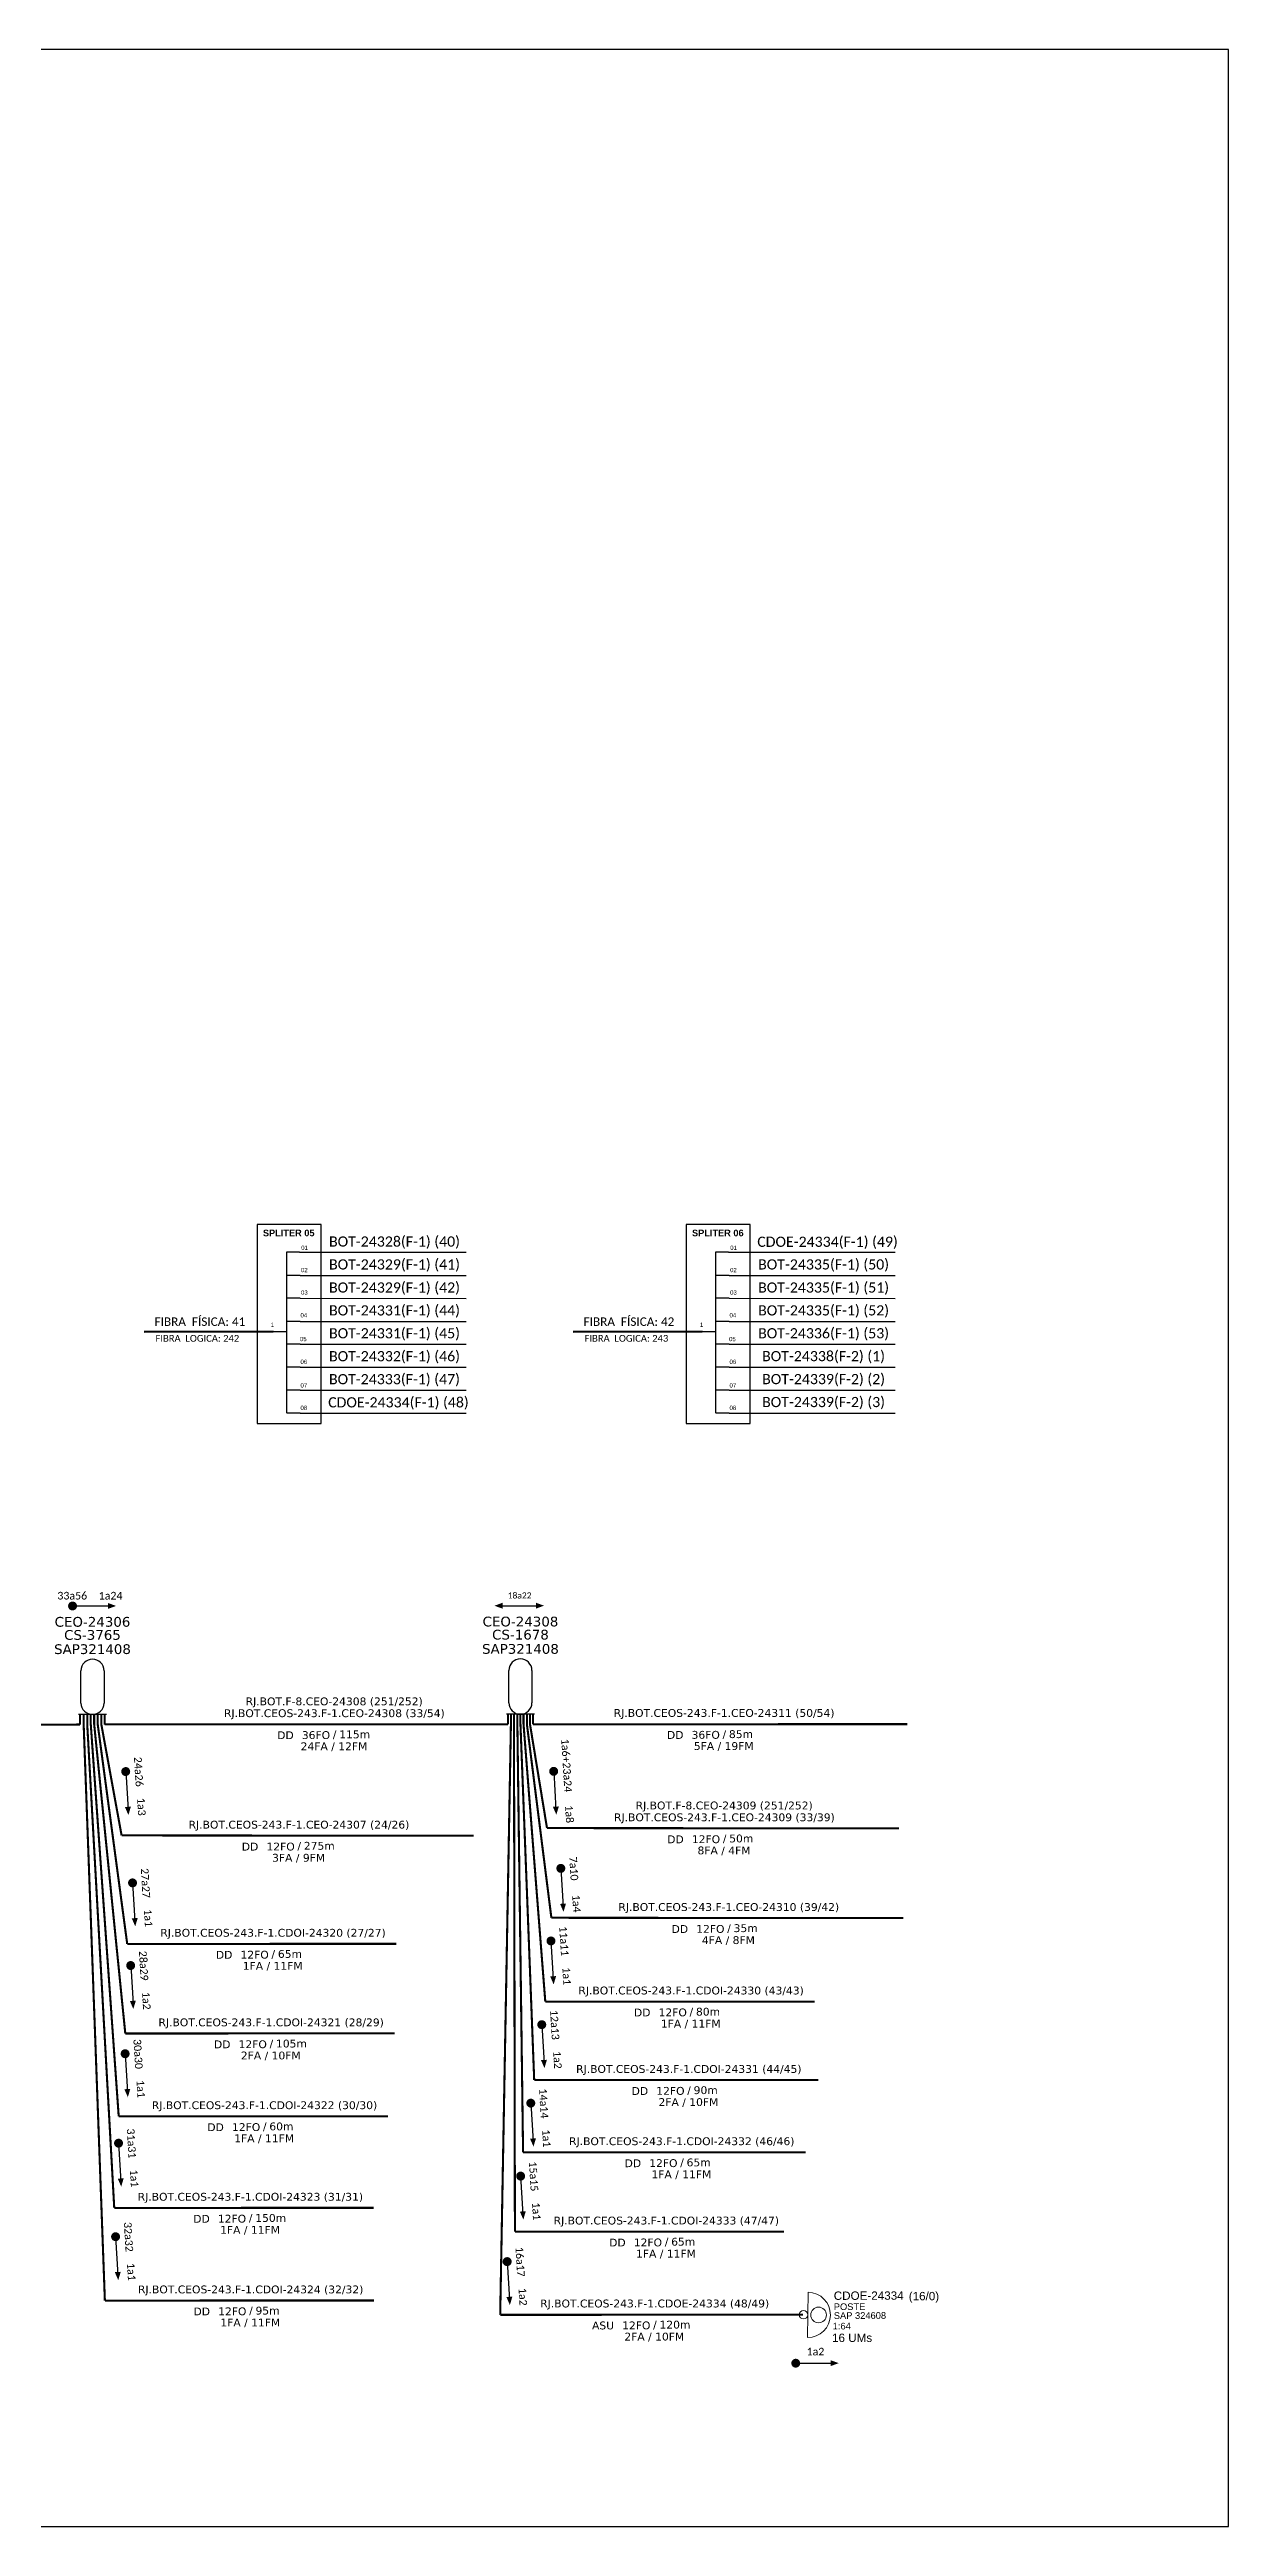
# Model space of a CAD drawing. Extents: x -4 to 837, y 1 to 595.
# Drawn here: x 554 to 837, y 1 to 595 of the extents above; entities that cross this region are included whole.
import ezdxf
from ezdxf.enums import TextEntityAlignment as Align

# ---------------------------------------------------------------- set-up
doc = ezdxf.new("R2010")
doc.units = 0
for name, color, linetype, lineweight in [("20.0-LEGENDA DOS CDO'S", 1, 'Continuous', 0), ('20.2-CDO_POSTE', 1, 'Continuous', 5), ('40.1-ETIQUETAS', 1, 'Continuous', 20)]:
    doc.layers.add(name, color=color, linetype=linetype, lineweight=lineweight)
for name, color, linetype in [('20.4-CEOS', 1, 'Continuous'), ('CAP a instalar', 1, 'Continuous'), ('SETA', 7, 'Continuous'), ('UNIFILAR', 7, 'Continuous')]:
    doc.layers.add(name, color=color, linetype=linetype)
doc.styles.add('ARIAL', font='arial.ttf')
doc.styles.add('MtXpl_Calibri', font='calibri.ttf')
doc.styles.add('siredit', font='verdana.ttf')
doc.linetypes.add('FENCELINE1', pattern='A,0.25,-0.1,[133,ltypeshp.shx,S=0.1,R=0,X=-0.1,Y=0],-0.1,1', length=1.45)

# ---------------------------------------------------------------- blocks, each defined once
blk = doc.blocks.new('ETIQUETA_RS5F')
at = {"layer": '40.1-ETIQUETAS', "color": 0, "style": 'siredit'}
blk.add_text('/', height=1.5, dxfattribs=at).set_placement((1.58, -1.95), align=Align.MIDDLE_RIGHT)
for tag, p in [('ETIQUETA_R_PRIMARIA', (1.21, 4.1)), ('ETIQUETA_R_SECUNDARIA', (1.21, 2.1)), ('F_ATIVAS/F_MORTAS', (1.14, -4.24))]:
    blk.add_attdef(tag, text='', height=1.5, dxfattribs=at).set_placement(p, align=Align.MIDDLE_CENTER)
for tag, p in [('TIPO_CABO', (-6.58, -2.12)), ('CAP_CABO', (0.4, -2.09))]:
    blk.add_attdef(tag, text='', height=1.5, dxfattribs=at).set_placement(p, align=Align.MIDDLE_RIGHT)
blk.add_attdef('METROS', text='', height=1.5, dxfattribs=at).set_placement((2.14, -1.95), align=Align.MIDDLE_LEFT)
for tag, p in [('FUSÃO_1', (0.85, -8.39)), ('FUSÃO_2', (0.85, -10.6)), ('FUSÃO_3', (0.85, -12.93)), ('FUSÃO_4', (0.85, -15.14)), ('FUSÃO_5', (0.85, -17.16))]:
    blk.add_attdef(tag, text='', height=1.5, dxfattribs=at).set_placement(p, align=Align.CENTER)
blk = doc.blocks.new('SAN')
at = {"layer": 'SETA'}
blk.add_lwpolyline([(-2.58, 0), (6.02, 0)], dxfattribs=at)
for points in [[(-2.1, -0.66), (-3.93, 0), (-2.1, 0.67)], [(5.33, 0.68), (7.16, 0.01), (5.33, -0.65)]]:
    blk.add_solid(points, dxfattribs=at)
blk = doc.blocks.new('*U48')
at = {"color": 0}
blk.add_line((2.14, -0.58), (-2.1, -0.68), dxfattribs=at)
for centre, radius in [((0, 0.38), 0.733), ((0.03, -1.03), 0.393)]:
    blk.add_circle(centre, radius, dxfattribs=at)
blk.add_arc((0.02, -0.63), 2.12, 1.3782, 181.3782, dxfattribs=at)

msp = doc.modelspace()

# ---------------------------------------------------------------- linework, layer by layer
for p, q in [((837.17, 595.26), (-3.83, 595.26)), ((837.17, 1.26), (837.17, 595.26)), ((-3.83, 1.26), (837.17, 1.26))]:
    msp.add_line(p, q)
at = {"color": 7, "linetype": 'Continuous'}
for p, q in [((611.17, 306.88), (611.17, 268.25)), ((614.29, 306.88), (611.17, 306.88)), ((714.11, 306.88), (714.11, 268.25)), ((717.24, 306.88), (714.11, 306.88)), ((614.45, 301.29), (611.32, 301.29)), ((717.4, 301.29), (714.27, 301.29)), ((614.45, 295.79), (611.32, 295.79)), ((717.4, 295.79), (714.27, 295.79)), ((607.92, 287.82), (611.15, 287.82)), ((614.45, 290.25), (611.32, 290.25)), ((710.86, 287.82), (714.1, 287.82)), ((717.4, 290.25), (714.27, 290.25)), ((614.45, 284.77), (611.32, 284.77)), ((614.45, 279.28), (611.32, 279.28)), ((717.4, 284.77), (714.27, 284.77)), ((717.4, 279.28), (714.27, 279.28)), ((614.45, 273.78), (611.32, 273.78)), ((717.4, 273.78), (714.27, 273.78)), ((614.45, 268.28), (611.32, 268.28)), ((717.4, 268.28), (714.27, 268.28))]:
    msp.add_line(p, q, dxfattribs=at)
at = {"color": 10, "linetype": 'Continuous'}
for p, q in [((614.29, 306.88), (654.28, 306.87)), ((717.24, 306.88), (757.22, 306.87)), ((614.45, 301.29), (654.28, 301.28)), ((717.4, 301.29), (757.22, 301.28)), ((614.45, 295.8), (654.28, 295.78)), ((717.4, 295.8), (757.22, 295.78)), ((614.45, 290.26), (654.28, 290.25)), ((717.4, 290.26), (757.22, 290.25)), ((614.45, 284.78), (654.28, 284.77)), ((614.45, 279.29), (654.28, 279.28)), ((717.4, 284.78), (757.22, 284.77)), ((717.4, 279.29), (757.22, 279.28)), ((614.45, 273.79), (654.28, 273.78)), ((717.4, 273.79), (757.22, 273.78)), ((614.45, 268.28), (654.28, 268.27)), ((717.4, 268.28), (757.22, 268.27))]:
    msp.add_line(p, q, dxfattribs=at)
at = {"color": 1, "linetype": 'Continuous', "lineweight": 60}
for p, q in [((607.92, 287.82), (576.97, 287.72)), ((710.86, 287.82), (679.92, 287.72))]:
    msp.add_line(p, q, dxfattribs=at)
at = {"color": 7}
for points in [[(604.08, 265.77), (619.45, 265.77), (619.45, 313.51), (604.08, 313.51)], [(707.02, 265.77), (722.39, 265.77), (722.39, 313.51), (707.02, 313.51)]]:
    msp.add_lwpolyline(points, close=True, dxfattribs=at)
at = {"color": 7, "const_width": 1.07, "elevation": 1.07}
for points in [[(559.29, 222, 1), (560.36, 222, 1)], [(572.55, 182.83, 1), (572.61, 181.76, 1)]]:
    msp.add_lwpolyline(points, format="xyb", close=True, dxfattribs=at)
for points, const_width, elevation in [([(675.23, 182.89, 1), (675.29, 181.82, 1)], 1.07, 1.07), ([(574.19, 156.13, 1), (574.25, 155.06, 1)], 1.07, 1.07), ([(676.94, 159.61, 1), (677.01, 158.54, 1)], 1.07, 1.07), ([(674.58, 142.21, 1), (674.65, 141.14, 1)], 1.07, 1.07), ([(573.74, 136.31, 1), (573.8, 135.24, 1)], 1.07, 1.07), ([(672.37, 122.13, 1), (672.44, 121.06, 1)], 1.07, 1.07), ([(572.41, 115.16, 1), (572.47, 114.09, 1)], 1.07, 1.07), ([(669.74, 103.31, 1), (669.8, 102.24, 1)], 1.07, 1.07), ([(570.83, 93.71, 1), (570.89, 92.64, 1)], 1.07, 1.07), ([(667.3, 85.81, 1), (667.37, 84.74, 1)], 1.07, 1.07), ([(570.12, 71.28, 1), (570.18, 70.21, 1)], 1.07, 1.07), ([(664.07, 65.31, 1), (664.14, 64.24, 1)], 1.07, 1.07), ([(732.81, 40.41, 1), (733.87, 40.41, 1)], 1.06, 1.06)]:
    msp.add_lwpolyline(points, format="xyb", close=True, dxfattribs=dict(const_width=const_width, elevation=elevation))
at = {"layer": '20.4-CEOS', "color": 7}
for p, q in [((561.85, 198.73, 1.07), (561.85, 206.48, 1.07)), ((567.37, 206.48, 1.07), (567.37, 198.73, 1.07)), ((567.94, 195.96, 1.07), (561.28, 195.96, 1.07))]:
    msp.add_line(p, q, dxfattribs=at)
at = {"layer": '20.4-CEOS', "color": 5}
for p, q in [((664.53, 198.79, 1.07), (664.53, 206.54, 1.07)), ((670.05, 206.54, 1.07), (670.05, 198.79, 1.07)), ((670.62, 196.03, 1.07), (663.96, 196.03, 1.07))]:
    msp.add_line(p, q, dxfattribs=at)
at = {"layer": '20.4-CEOS', "color": 7}
for centre, start, end in [((564.61, 206.48, 1.07), 0, 180), ((564.61, 198.73, 1.07), 180, 0)]:
    msp.add_arc(centre, 2.76, start, end, dxfattribs=at)
at = {"layer": '20.4-CEOS', "color": 5}
for centre, start, end in [((667.29, 206.54, 1.07), 0, 180), ((667.29, 198.79, 1.07), 180, 0)]:
    msp.add_arc(centre, 2.76, start, end, dxfattribs=at)
at = {"layer": 'CAP a instalar', "color": 7, "ltscale": 7, "const_width": 0.5, "elevation": 1.07}
for points in [[(561.61, 193.57), (561.61, 195.96)], [(562.49, 193.57), (562.49, 195.96)], [(563.35, 193.57), (563.35, 195.96)], [(564.2, 193.57), (564.2, 195.96)], [(565.02, 193.57), (565.02, 195.96)], [(565.87, 193.57), (565.87, 195.96)], [(566.74, 193.57), (566.74, 195.96)], [(567.54, 193.57), (567.54, 195.96)], [(664.29, 193.63), (664.29, 196.03)], [(665, 193.63), (665, 196.03)], [(670.29, 193.63), (670.29, 196.03)], [(474.72, 193.54), (561.61, 193.57)], [(571.59, 166.98), (566.74, 193.57)], [(567.54, 193.63), (664.29, 193.63)], [(673.66, 168.74), (669.58, 193.63)], [(670.29, 193.63), (760.1, 193.66)], [(571.59, 166.98), (656.06, 166.9)], [(673.66, 168.74), (758.13, 168.66)]]:
    msp.add_lwpolyline(points, dxfattribs=at)
at = {"layer": 'CAP a instalar', "color": 8, "ltscale": 7, "const_width": 0.5, "elevation": 1.07}
for points in [[(665.74, 193.63), (665.74, 196.03)], [(666.55, 193.63), (666.55, 196.03)], [(667.29, 193.63), (667.29, 196.03)], [(668.03, 193.63), (668.03, 196.03)], [(668.84, 193.63), (668.84, 196.03)], [(567.58, 55.43), (562.49, 193.57)], [(569.83, 77.65), (563.35, 193.57)], [(570.9, 99.61), (564.2, 193.57)], [(572.48, 119.48), (565.02, 193.57)], [(572.94, 140.96), (565.87, 193.57)], [(665.96, 71.95), (665.74, 193.63)], [(667.92, 90.97), (666.55, 193.63)], [(670.59, 108.3), (667.29, 193.63)], [(673.25, 127.12), (668.03, 193.63)], [(674.71, 147.23), (668.84, 193.63)], [(674.71, 147.23), (759.18, 147.15)], [(572.94, 140.96), (637.54, 140.98)], [(673.25, 127.12), (737.85, 127.14)], [(572.48, 119.48), (637.08, 119.5)], [(670.59, 108.3), (738.74, 108.32)], [(570.9, 99.61), (635.49, 99.63)], [(667.92, 90.97), (735.7, 90.99)], [(569.83, 77.65), (632.11, 77.67)], [(665.96, 71.95), (730.55, 71.97)], [(567.58, 55.43), (632.17, 55.45)]]:
    msp.add_lwpolyline(points, dxfattribs=at)
at = {"layer": 'CAP a instalar', "color": 1, "ltscale": 7, "const_width": 0.5, "elevation": 1.07}
msp.add_lwpolyline([(669.58, 193.63), (669.58, 196.03)], dxfattribs=at)
at = {"layer": 'CAP a instalar', "linetype": 'FENCELINE1', "ltscale": 8, "const_width": 0.5, "elevation": 1.07}
for points in [[(662.43, 52.06), (665, 193.63)], [(662.43, 52), (735.09, 52.06)]]:
    msp.add_lwpolyline(points, dxfattribs=at)
at = {"layer": 'SETA', "color": 7, "elevation": 1.07}
for points in [[(559.82, 222), (569.04, 222)], [(559.82, 222), (569.04, 222)], [(664.11, 64.78), (664.66, 55.58)]]:
    msp.add_lwpolyline(points, dxfattribs=at)
at = {"layer": 'SETA'}
for points, elevation in [([(572.58, 182.29), (573.14, 173.09)], 1.07), ([(675.26, 182.36), (675.81, 173.15)], 1.07), ([(574.22, 155.6), (574.78, 146.39)], 1.07), ([(676.98, 159.07), (677.53, 149.87)], 1.07), ([(674.61, 141.67), (675.17, 132.47)], 1.07), ([(573.77, 135.78), (574.33, 126.57)], 1.07), ([(672.4, 121.59), (672.96, 112.39)], 1.07), ([(572.44, 114.62), (573, 105.42)], 1.07), ([(669.77, 102.77), (670.33, 93.57)], 1.07), ([(570.86, 93.18), (571.42, 83.97)], 1.07), ([(667.33, 85.27), (667.89, 76.07)], 1.07), ([(570.15, 70.75), (570.71, 61.55)], 1.07), ([(733.34, 40.41), (742.45, 40.41)], 1.06)]:
    msp.add_lwpolyline(points, dxfattribs=dict(at, elevation=elevation))
at = {"layer": 'SETA', "color": 7}
for points in [[(568.3, 222.73, 1.07), (570.27, 222.01, 1.07), (568.3, 221.3, 1.07)], [(568.3, 222.73, 1.07), (570.27, 222.01, 1.07), (568.3, 221.3, 1.07)], [(665.35, 56.36, 1.07), (664.75, 54.35, 1.07), (663.92, 56.27, 1.07)]]:
    msp.add_solid(points, dxfattribs=at)
at = {"layer": 'SETA'}
for points in [[(573.82, 173.87, 1.07), (573.23, 171.87, 1.07), (572.39, 173.78, 1.07)], [(676.5, 173.93, 1.07), (675.9, 171.93, 1.07), (675.07, 173.85, 1.07)], [(678.22, 150.65, 1.07), (677.62, 148.65, 1.07), (676.79, 150.56, 1.07)], [(575.46, 147.18, 1.07), (574.87, 145.17, 1.07), (574.03, 147.09, 1.07)], [(675.85, 133.25, 1.07), (675.26, 131.24, 1.07), (674.43, 133.16, 1.07)], [(575.01, 127.36, 1.07), (574.41, 125.35, 1.07), (573.58, 127.27, 1.07)], [(673.64, 113.17, 1.07), (673.05, 111.17, 1.07), (672.22, 113.09, 1.07)], [(573.68, 106.2, 1.07), (573.09, 104.2, 1.07), (572.25, 106.11, 1.07)], [(671.01, 94.35, 1.07), (670.42, 92.35, 1.07), (669.58, 94.26, 1.07)], [(572.1, 84.76, 1.07), (571.5, 82.75, 1.07), (570.67, 84.67, 1.07)], [(668.57, 76.85, 1.07), (667.98, 74.85, 1.07), (667.15, 76.77, 1.07)], [(571.39, 62.33, 1.07), (570.79, 60.32, 1.07), (569.96, 62.24, 1.07)], [(741.72, 41.13, 1.06), (743.66, 40.42, 1.06), (741.72, 39.72, 1.06)]]:
    msp.add_solid(points, dxfattribs=at)

# ---------------------------------------------------------------- block references
at = {"layer": '20.2-CDO_POSTE', "xscale": 2.558893224040838, "yscale": 2.558893224040838, "zscale": 2.558893224040838, "rotation": 267.8017704168461}
msp.add_blockref('*U48', (737.84, 52.01), dxfattribs=at)
at = {"layer": '40.1-ETIQUETAS', "color": 7}
ref = msp.add_blockref('ETIQUETA_RS5F', (621.16, 193.66, 1.07), dxfattribs=dict(at, xscale=1.250991241187067, yscale=1.250991241187067, zscale=1.250991241187067))
ref.add_attrib('ETIQUETA_R_PRIMARIA', 'RJ.BOT.F-8.CEO-24308 (251/252)', dxfattribs={"color": 0, "height": 1.8765, "style": 'siredit'}).set_placement((622.6, 199.13, 1.07), align=Align.MIDDLE_CENTER)
ref.add_attrib('ETIQUETA_R_SECUNDARIA', 'RJ.BOT.CEOS-243.F-1.CEO-24308 (33/54)', dxfattribs={"color": 0, "height": 1.8765, "style": 'siredit'}).set_placement((622.64, 196.29, 1.07), align=Align.MIDDLE_CENTER)
ref.add_attrib('TIPO_CABO', 'DD', dxfattribs={"color": 0, "height": 1.876, "style": 'siredit'}).set_placement((612.88, 191.01, 1.07), align=Align.MIDDLE_RIGHT)
ref.add_attrib('CAP_CABO', '36FO', dxfattribs={"color": 0, "height": 1.876, "style": 'siredit'}).set_placement((621.62, 191.04, 1.07), align=Align.MIDDLE_RIGHT)
ref.add_attrib('METROS', '115m', dxfattribs={"color": 0, "height": 1.876, "style": 'siredit'}).set_placement((623.8, 191.21, 1.07), align=Align.MIDDLE_LEFT)
ref.add_attrib('F_ATIVAS/F_MORTAS', '24FA / 12FM', dxfattribs={"color": 0, "height": 1.8765, "style": 'siredit'}).set_placement((622.55, 188.35, 1.07), align=Align.MIDDLE_CENTER)
ref = msp.add_blockref('ETIQUETA_RS5F', (714.67, 193.72, 1.07), dxfattribs=dict(at, xscale=1.250991241187067, yscale=1.250991241187067, zscale=1.250991241187067))
ref.add_attrib('ETIQUETA_R_SECUNDARIA', 'RJ.BOT.CEOS-243.F-1.CEO-24311 (50/54)', dxfattribs={"color": 0, "height": 1.8765, "style": 'siredit'}).set_placement((716.15, 196.35, 1.07), align=Align.MIDDLE_CENTER)
ref.add_attrib('TIPO_CABO', 'DD', dxfattribs={"color": 0, "height": 1.876, "style": 'siredit'}).set_placement((706.4, 191.07, 1.07), align=Align.MIDDLE_RIGHT)
ref.add_attrib('CAP_CABO', '36FO', dxfattribs={"color": 0, "height": 1.876, "style": 'siredit'}).set_placement((715.13, 191.1, 1.07), align=Align.MIDDLE_RIGHT)
ref.add_attrib('METROS', '85m', dxfattribs={"color": 0, "height": 1.876, "style": 'siredit'}).set_placement((717.31, 191.27, 1.07), align=Align.MIDDLE_LEFT)
ref.add_attrib('F_ATIVAS/F_MORTAS', '5FA / 19FM', dxfattribs={"color": 0, "height": 1.876, "style": 'siredit'}).set_placement((716.06, 188.41, 1.07), align=Align.MIDDLE_CENTER)
ref = msp.add_blockref('ETIQUETA_RS5F', (714.74, 168.69, 1.07), dxfattribs=dict(at, xscale=1.250991241187067, yscale=1.250991241187067, zscale=1.250991241187067))
ref.add_attrib('ETIQUETA_R_PRIMARIA', 'RJ.BOT.F-8.CEO-24309 (251/252)', dxfattribs={"color": 0, "height": 1.8765, "style": 'siredit'}).set_placement((716.17, 174.16, 1.07), align=Align.MIDDLE_CENTER)
ref.add_attrib('ETIQUETA_R_SECUNDARIA', 'RJ.BOT.CEOS-243.F-1.CEO-24309 (33/39)', dxfattribs={"color": 0, "height": 1.8765, "style": 'siredit'}).set_placement((716.22, 171.32, 1.07), align=Align.MIDDLE_CENTER)
ref.add_attrib('TIPO_CABO', 'DD', dxfattribs={"color": 0, "height": 1.876, "style": 'siredit'}).set_placement((706.46, 166.04, 1.07), align=Align.MIDDLE_RIGHT)
ref.add_attrib('CAP_CABO', '12FO', dxfattribs={"color": 0, "height": 1.876, "style": 'siredit'}).set_placement((715.2, 166.07, 1.07), align=Align.MIDDLE_RIGHT)
ref.add_attrib('METROS', '50m', dxfattribs={"color": 0, "height": 1.876, "style": 'siredit'}).set_placement((717.38, 166.25, 1.07), align=Align.MIDDLE_LEFT)
ref.add_attrib('F_ATIVAS/F_MORTAS', '8FA / 4FM', dxfattribs={"color": 0, "height": 1.876, "style": 'siredit'}).set_placement((716.13, 163.38, 1.07), align=Align.MIDDLE_CENTER)
ref = msp.add_blockref('ETIQUETA_RS5F', (612.67, 166.93, 1.07), dxfattribs=dict(at, xscale=1.250991241187067, yscale=1.250991241187067, zscale=1.250991241187067))
ref.add_attrib('ETIQUETA_R_SECUNDARIA', 'RJ.BOT.CEOS-243.F-1.CEO-24307 (24/26)', dxfattribs={"color": 0, "height": 1.8765, "style": 'siredit'}).set_placement((614.15, 169.56, 1.07), align=Align.MIDDLE_CENTER)
ref.add_attrib('TIPO_CABO', 'DD', dxfattribs={"color": 0, "height": 1.876, "style": 'siredit'}).set_placement((604.39, 164.29, 1.07), align=Align.MIDDLE_RIGHT)
ref.add_attrib('CAP_CABO', '12FO', dxfattribs={"color": 0, "height": 1.876, "style": 'siredit'}).set_placement((613.13, 164.31, 1.07), align=Align.MIDDLE_RIGHT)
ref.add_attrib('METROS', '275m', dxfattribs={"color": 0, "height": 1.876, "style": 'siredit'}).set_placement((615.31, 164.49, 1.07), align=Align.MIDDLE_LEFT)
ref.add_attrib('F_ATIVAS/F_MORTAS', '3FA / 9FM', dxfattribs={"color": 0, "height": 1.876, "style": 'siredit'}).set_placement((614.06, 161.62, 1.07), align=Align.MIDDLE_CENTER)
at = {"layer": '40.1-ETIQUETAS', "color": 8}
ref = msp.add_blockref('ETIQUETA_RS5F', (606.44, 141, 1.07), dxfattribs=dict(at, xscale=1.250991241187067, yscale=1.250991241187067, zscale=1.250991241187067))
ref.add_attrib('ETIQUETA_R_SECUNDARIA', 'RJ.BOT.CEOS-243.F-1.CDOI-24320 (27/27)', dxfattribs={"color": 0, "height": 1.8765, "style": 'siredit'}).set_placement((607.92, 143.63, 1.07), align=Align.MIDDLE_CENTER)
ref.add_attrib('TIPO_CABO', 'DD', dxfattribs={"color": 0, "height": 1.876, "style": 'siredit'}).set_placement((598.17, 138.35, 1.07), align=Align.MIDDLE_RIGHT)
ref.add_attrib('CAP_CABO', '12FO', dxfattribs={"color": 0, "height": 1.876, "style": 'siredit'}).set_placement((606.9, 138.38, 1.07), align=Align.MIDDLE_RIGHT)
ref.add_attrib('METROS', '65m', dxfattribs={"color": 0, "height": 1.876, "style": 'siredit'}).set_placement((609.09, 138.56, 1.07), align=Align.MIDDLE_LEFT)
ref.add_attrib('F_ATIVAS/F_MORTAS', '1FA / 11FM', dxfattribs={"color": 0, "height": 1.876, "style": 'siredit'}).set_placement((607.84, 135.69, 1.07), align=Align.MIDDLE_CENTER)
ref = msp.add_blockref('ETIQUETA_RS5F', (706.75, 127.16, 1.07), dxfattribs=dict(at, xscale=1.250991241187067, yscale=1.250991241187067, zscale=1.250991241187067))
ref.add_attrib('ETIQUETA_R_SECUNDARIA', 'RJ.BOT.CEOS-243.F-1.CDOI-24330 (43/43)', dxfattribs={"color": 0, "height": 1.8765, "style": 'siredit'}).set_placement((708.23, 129.79, 1.07), align=Align.MIDDLE_CENTER)
ref.add_attrib('TIPO_CABO', 'DD', dxfattribs={"color": 0, "height": 1.876, "style": 'siredit'}).set_placement((698.48, 124.51, 1.07), align=Align.MIDDLE_RIGHT)
ref.add_attrib('CAP_CABO', '12FO', dxfattribs={"color": 0, "height": 1.876, "style": 'siredit'}).set_placement((707.21, 124.54, 1.07), align=Align.MIDDLE_RIGHT)
ref.add_attrib('METROS', '80m', dxfattribs={"color": 0, "height": 1.876, "style": 'siredit'}).set_placement((709.4, 124.71, 1.07), align=Align.MIDDLE_LEFT)
ref.add_attrib('F_ATIVAS/F_MORTAS', '1FA / 11FM', dxfattribs={"color": 0, "height": 1.876, "style": 'siredit'}).set_placement((708.15, 121.85, 1.07), align=Align.MIDDLE_CENTER)
ref = msp.add_blockref('ETIQUETA_RS5F', (605.99, 119.52, 1.07), dxfattribs=dict(at, xscale=1.250991241187067, yscale=1.250991241187067, zscale=1.250991241187067))
ref.add_attrib('ETIQUETA_R_SECUNDARIA', 'RJ.BOT.CEOS-243.F-1.CDOI-24321 (28/29)', dxfattribs={"color": 0, "height": 1.8765, "style": 'siredit'}).set_placement((607.47, 122.15, 1.07), align=Align.MIDDLE_CENTER)
ref.add_attrib('TIPO_CABO', 'DD', dxfattribs={"color": 0, "height": 1.876, "style": 'siredit'}).set_placement((597.71, 116.87, 1.07), align=Align.MIDDLE_RIGHT)
ref.add_attrib('CAP_CABO', '12FO', dxfattribs={"color": 0, "height": 1.876, "style": 'siredit'}).set_placement((606.44, 116.9, 1.07), align=Align.MIDDLE_RIGHT)
ref.add_attrib('METROS', '105m', dxfattribs={"color": 0, "height": 1.876, "style": 'siredit'}).set_placement((608.63, 117.07, 1.07), align=Align.MIDDLE_LEFT)
ref.add_attrib('F_ATIVAS/F_MORTAS', '2FA / 10FM', dxfattribs={"color": 0, "height": 1.876, "style": 'siredit'}).set_placement((607.38, 114.2, 1.07), align=Align.MIDDLE_CENTER)
ref = msp.add_blockref('ETIQUETA_RS5F', (706.2, 108.34, 1.07), dxfattribs=dict(at, xscale=1.250991241187067, yscale=1.250991241187067, zscale=1.250991241187067))
ref.add_attrib('ETIQUETA_R_SECUNDARIA', 'RJ.BOT.CEOS-243.F-1.CDOI-24331 (44/45)', dxfattribs={"color": 0, "height": 1.8765, "style": 'siredit'}).set_placement((707.68, 110.97, 1.07), align=Align.MIDDLE_CENTER)
ref.add_attrib('TIPO_CABO', 'DD', dxfattribs={"color": 0, "height": 1.876, "style": 'siredit'}).set_placement((697.92, 105.69, 1.07), align=Align.MIDDLE_RIGHT)
ref.add_attrib('CAP_CABO', '12FO', dxfattribs={"color": 0, "height": 1.876, "style": 'siredit'}).set_placement((706.66, 105.72, 1.07), align=Align.MIDDLE_RIGHT)
ref.add_attrib('METROS', '90m', dxfattribs={"color": 0, "height": 1.876, "style": 'siredit'}).set_placement((708.84, 105.89, 1.07), align=Align.MIDDLE_LEFT)
ref.add_attrib('F_ATIVAS/F_MORTAS', '2FA / 10FM', dxfattribs={"color": 0, "height": 1.876, "style": 'siredit'}).set_placement((707.59, 103.03, 1.07), align=Align.MIDDLE_CENTER)
ref = msp.add_blockref('ETIQUETA_RS5F', (604.4, 99.65, 1.07), dxfattribs=dict(at, xscale=1.250991241187067, yscale=1.250991241187067, zscale=1.250991241187067))
ref.add_attrib('ETIQUETA_R_SECUNDARIA', 'RJ.BOT.CEOS-243.F-1.CDOI-24322 (30/30)', dxfattribs={"color": 0, "height": 1.8765, "style": 'siredit'}).set_placement((605.88, 102.28, 1.07), align=Align.MIDDLE_CENTER)
ref.add_attrib('TIPO_CABO', 'DD', dxfattribs={"color": 0, "height": 1.876, "style": 'siredit'}).set_placement((596.12, 97, 1.07), align=Align.MIDDLE_RIGHT)
ref.add_attrib('CAP_CABO', '12FO', dxfattribs={"color": 0, "height": 1.876, "style": 'siredit'}).set_placement((604.86, 97.03, 1.07), align=Align.MIDDLE_RIGHT)
ref.add_attrib('METROS', '60m', dxfattribs={"color": 0, "height": 1.876, "style": 'siredit'}).set_placement((607.04, 97.2, 1.07), align=Align.MIDDLE_LEFT)
ref.add_attrib('F_ATIVAS/F_MORTAS', '1FA / 11FM', dxfattribs={"color": 0, "height": 1.876, "style": 'siredit'}).set_placement((605.79, 94.34, 1.07), align=Align.MIDDLE_CENTER)
ref = msp.add_blockref('ETIQUETA_RS5F', (704.51, 91.01, 1.07), dxfattribs=dict(at, xscale=1.250991241187067, yscale=1.250991241187067, zscale=1.250991241187067))
ref.add_attrib('ETIQUETA_R_SECUNDARIA', 'RJ.BOT.CEOS-243.F-1.CDOI-24332 (46/46)', dxfattribs={"color": 0, "height": 1.8765, "style": 'siredit'}).set_placement((705.99, 93.64, 1.07), align=Align.MIDDLE_CENTER)
ref.add_attrib('TIPO_CABO', 'DD', dxfattribs={"color": 0, "height": 1.876, "style": 'siredit'}).set_placement((696.24, 88.36, 1.07), align=Align.MIDDLE_RIGHT)
ref.add_attrib('CAP_CABO', '12FO', dxfattribs={"color": 0, "height": 1.876, "style": 'siredit'}).set_placement((704.97, 88.39, 1.07), align=Align.MIDDLE_RIGHT)
ref.add_attrib('METROS', '65m', dxfattribs={"color": 0, "height": 1.876, "style": 'siredit'}).set_placement((707.15, 88.56, 1.07), align=Align.MIDDLE_LEFT)
ref.add_attrib('F_ATIVAS/F_MORTAS', '1FA / 11FM', dxfattribs={"color": 0, "height": 1.876, "style": 'siredit'}).set_placement((705.9, 85.7, 1.07), align=Align.MIDDLE_CENTER)
ref = msp.add_blockref('ETIQUETA_RS5F', (601.01, 77.69, 1.07), dxfattribs=dict(at, xscale=1.250991241187067, yscale=1.250991241187067, zscale=1.250991241187067))
ref.add_attrib('ETIQUETA_R_SECUNDARIA', 'RJ.BOT.CEOS-243.F-1.CDOI-24323 (31/31)', dxfattribs={"color": 0, "height": 1.8765, "style": 'siredit'}).set_placement((602.49, 80.32, 1.07), align=Align.MIDDLE_CENTER)
ref.add_attrib('TIPO_CABO', 'DD', dxfattribs={"color": 0, "height": 1.876, "style": 'siredit'}).set_placement((592.74, 75.04, 1.07), align=Align.MIDDLE_RIGHT)
ref.add_attrib('CAP_CABO', '12FO', dxfattribs={"color": 0, "height": 1.876, "style": 'siredit'}).set_placement((601.47, 75.07, 1.07), align=Align.MIDDLE_RIGHT)
ref.add_attrib('METROS', '150m', dxfattribs={"color": 0, "height": 1.876, "style": 'siredit'}).set_placement((603.66, 75.24, 1.07), align=Align.MIDDLE_LEFT)
ref.add_attrib('F_ATIVAS/F_MORTAS', '1FA / 11FM', dxfattribs={"color": 0, "height": 1.876, "style": 'siredit'}).set_placement((602.41, 72.38, 1.07), align=Align.MIDDLE_CENTER)
ref = msp.add_blockref('ETIQUETA_RS5F', (700.81, 71.99, 1.07), dxfattribs=dict(at, xscale=1.250991241187067, yscale=1.250991241187067, zscale=1.250991241187067))
ref.add_attrib('ETIQUETA_R_SECUNDARIA', 'RJ.BOT.CEOS-243.F-1.CDOI-24333 (47/47)', dxfattribs={"color": 0, "height": 1.8765, "style": 'siredit'}).set_placement((702.29, 74.62, 1.07), align=Align.MIDDLE_CENTER)
ref.add_attrib('TIPO_CABO', 'DD', dxfattribs={"color": 0, "height": 1.876, "style": 'siredit'}).set_placement((692.53, 69.34, 1.07), align=Align.MIDDLE_RIGHT)
ref.add_attrib('CAP_CABO', '12FO', dxfattribs={"color": 0, "height": 1.876, "style": 'siredit'}).set_placement((701.26, 69.37, 1.07), align=Align.MIDDLE_RIGHT)
ref.add_attrib('METROS', '65m', dxfattribs={"color": 0, "height": 1.876, "style": 'siredit'}).set_placement((703.45, 69.55, 1.07), align=Align.MIDDLE_LEFT)
ref.add_attrib('F_ATIVAS/F_MORTAS', '1FA / 11FM', dxfattribs={"color": 0, "height": 1.876, "style": 'siredit'}).set_placement((702.2, 66.68, 1.07), align=Align.MIDDLE_CENTER)
ref = msp.add_blockref('ETIQUETA_RS5F', (601.08, 55.47, 1.07), dxfattribs=dict(at, xscale=1.250991241187067, yscale=1.250991241187067, zscale=1.250991241187067))
ref.add_attrib('ETIQUETA_R_SECUNDARIA', 'RJ.BOT.CEOS-243.F-1.CDOI-24324 (32/32)', dxfattribs={"color": 0, "height": 1.8765, "style": 'siredit'}).set_placement((602.56, 58.1, 1.07), align=Align.MIDDLE_CENTER)
ref.add_attrib('TIPO_CABO', 'DD', dxfattribs={"color": 0, "height": 1.876, "style": 'siredit'}).set_placement((592.8, 52.82, 1.07), align=Align.MIDDLE_RIGHT)
ref.add_attrib('CAP_CABO', '12FO', dxfattribs={"color": 0, "height": 1.876, "style": 'siredit'}).set_placement((601.54, 52.85, 1.07), align=Align.MIDDLE_RIGHT)
ref.add_attrib('METROS', '95m', dxfattribs={"color": 0, "height": 1.876, "style": 'siredit'}).set_placement((603.72, 53.02, 1.07), align=Align.MIDDLE_LEFT)
ref.add_attrib('F_ATIVAS/F_MORTAS', '1FA / 11FM', dxfattribs={"color": 0, "height": 1.876, "style": 'siredit'}).set_placement((602.47, 50.16, 1.07), align=Align.MIDDLE_CENTER)
at = {"layer": '40.1-ETIQUETAS', "color": 1}
ref = msp.add_blockref('ETIQUETA_RS5F', (698.01, 52.1, 1.07), dxfattribs=dict(at, xscale=1.250991241187067, yscale=1.250991241187067, zscale=1.250991241187067))
ref.add_attrib('ETIQUETA_R_SECUNDARIA', 'RJ.BOT.CEOS-243.F-1.CDOE-24334 (48/49)', dxfattribs={"color": 0, "height": 1.8765, "style": 'siredit'}).set_placement((699.49, 54.73, 1.07), align=Align.MIDDLE_CENTER)
ref.add_attrib('TIPO_CABO', 'ASU', dxfattribs={"color": 0, "height": 1.876, "style": 'siredit'}).set_placement((689.74, 49.46, 1.07), align=Align.MIDDLE_RIGHT)
ref.add_attrib('CAP_CABO', '12FO', dxfattribs={"color": 0, "height": 1.876, "style": 'siredit'}).set_placement((698.47, 49.48, 1.07), align=Align.MIDDLE_RIGHT)
ref.add_attrib('METROS', '120m', dxfattribs={"color": 0, "height": 1.876, "style": 'siredit'}).set_placement((700.65, 49.66, 1.07), align=Align.MIDDLE_LEFT)
ref.add_attrib('F_ATIVAS/F_MORTAS', '2FA / 10FM', dxfattribs={"color": 0, "height": 1.876, "style": 'siredit'}).set_placement((699.4, 46.79, 1.07), align=Align.MIDDLE_CENTER)
at = {"layer": 'CAP a instalar', "color": 8, "ltscale": 7}
ref = msp.add_blockref('ETIQUETA_RS5F', (715.79, 147.18, 1.07), dxfattribs=dict(at, xscale=1.250991241187067, yscale=1.250991241187067, zscale=1.250991241187067))
ref.add_attrib('ETIQUETA_R_SECUNDARIA', 'RJ.BOT.CEOS-243.F-1.CEO-24310 (39/42)', dxfattribs={"layer": '40.1-ETIQUETAS', "color": 0, "height": 1.8765, "style": 'siredit'}).set_placement((717.27, 149.81, 1.07), align=Align.MIDDLE_CENTER)
ref.add_attrib('TIPO_CABO', 'DD', dxfattribs={"layer": '40.1-ETIQUETAS', "color": 0, "height": 1.876, "style": 'siredit'}).set_placement((707.51, 144.53, 1.07), align=Align.MIDDLE_RIGHT)
ref.add_attrib('CAP_CABO', '12FO', dxfattribs={"layer": '40.1-ETIQUETAS', "color": 0, "height": 1.876, "style": 'siredit'}).set_placement((716.24, 144.56, 1.07), align=Align.MIDDLE_RIGHT)
ref.add_attrib('METROS', '35m', dxfattribs={"layer": '40.1-ETIQUETAS', "color": 0, "height": 1.876, "style": 'siredit'}).set_placement((718.43, 144.74, 1.07), align=Align.MIDDLE_LEFT)
ref.add_attrib('F_ATIVAS/F_MORTAS', '4FA / 8FM', dxfattribs={"layer": '40.1-ETIQUETAS', "color": 0, "height": 1.876, "style": 'siredit'}).set_placement((717.18, 141.87, 1.07), align=Align.MIDDLE_CENTER)
at = {"layer": 'UNIFILAR', "color": 5, "lineweight": -3, "xscale": 1.072523368720134, "yscale": 1.072523368720134, "zscale": 1.072523368720134}
msp.add_blockref('SAN', (665.27, 222.06, 1.07), dxfattribs=at)

# ---------------------------------------------------------------- texts
at = {"color": 1, "style": 'MtXpl_Calibri'}
for s, p in [('CDOE-24334(F-1) (49)', (724.11, 308.13)), ('CDOE-24334(F-1) (48)', (621.16, 269.62))]:
    msp.add_text(s, height=2.4404, dxfattribs=at).set_placement(p)
at = {"attachment_point": 5}
for s, insert, char_height, width in [('\\C10;\\fArial|b1|i0|c0|p34;\\H1x;SPLITER 05', (611.69, 311.44), 1.5793, 15.3728), ('\\pt21.96353;{\\fCalibri|b0|i0|c0|p34;\\C7;BOT-24328(F-1) (40)}', (637.07, 309.14), 2.4404, 36.395), ('\\C10;\\fArial|b1|i0|c0|p34;\\H1x;SPLITER 06', (714.64, 311.44), 1.5793, 15.3728), ('\\C7;\\fArial|b0|i0|;\\H1.0273588255048;02 ', (615.44, 302.56), 1.5793, 3.3434), ('\\C7;\\fArial|b0|i0|;\\H1.0273588255048;01 ', (615.49, 307.9), 1.5793, 3.1673), ('\\pt21.96353;{\\fCalibri|b0|i0|c0|p34;\\C7;BOT-24329(F-1) (41)}', (637.07, 303.65), 2.4404, 36.395), ('\\C7;\\fArial|b0|i0|;\\H1.0273588255048;02 ', (718.39, 302.56), 1.5793, 3.3434), ('\\C7;\\fArial|b0|i0|;\\H1.0273588255048;01 ', (718.43, 307.9), 1.5793, 3.1673), ('\\pt21.96353;{\\fCalibri|b0|i0|c0|p34;\\C7;BOT-24335(F-1) (50)}', (740.02, 303.65), 2.4404, 36.395), ('\\C7;\\fArial|b0|i0|;\\H1.0273588255048;03 ', (615.44, 297.18), 1.5793, 3.0746), ('\\pt21.96353;{\\fCalibri|b0|i0|c0|p34;\\C7;BOT-24329(F-1) (42)}', (637.07, 298.11), 2.4404, 36.395), ('\\C7;\\fArial|b0|i0|;\\H1.0273588255048;03 ', (718.39, 297.18), 1.5793, 3.0746), ('\\pt21.96353;{\\fCalibri|b0|i0|c0|p34;\\C7;BOT-24335(F-1) (51)}', (740.02, 298.11), 2.4404, 36.395), ('{\\fCalibri|b0|i0|c0|p34;\\C7;FIBRA  FÍSICA: 41}', (590.38, 290.18), 2.0336, 30.7456), ('\\C7;\\fArial|b0|i0|;\\H1.0273588255048;04 ', (615.31, 291.72), 1.5793, 3.3434), ('\\pt21.96353;{\\fCalibri|b0|i0|c0|p34;\\C7;BOT-24331(F-1) (44)}', (637.07, 292.63), 2.4404, 36.395), ('{\\fCalibri|b0|i0|c0|p34;\\C7;FIBRA  FÍSICA: 42}', (693.32, 290.18), 2.0336, 30.7456), ('\\C7;\\fArial|b0|i0|;\\H1.0273588255048;04 ', (718.25, 291.72), 1.5793, 3.3434), ('\\pt21.96353;{\\fCalibri|b0|i0|c0|p34;\\C7;BOT-24335(F-1) (52)}', (740.02, 292.63), 2.4404, 36.395), ('{\\fCalibri|b0|i0|c0|p34;\\C7;FIBRA  LOGICA: 242}', (589.77, 286.18), 1.627, 30.7456), ('\\C7;\\fArial|b0|i0|;\\H1.0273588255048;1', (607.77, 289.45), 1.5793, 1.5643), ('\\C7;\\fArial|b0|i0|;\\H1.0273588255048;05 ', (615.19, 286.01), 1.5793, 4.1121), ('\\pt21.96353;{\\fCalibri|b0|i0|c0|p34;\\C7;BOT-24331(F-1) (45)}', (637.07, 287.14), 2.4404, 36.395), ('{\\fCalibri|b0|i0|c0|p34;\\C7;FIBRA  LOGICA: 243}', (692.71, 286.18), 1.627, 30.7456), ('\\C7;\\fArial|b0|i0|;\\H1.0273588255048;1', (710.72, 289.45), 1.5793, 1.5643), ('\\C7;\\fArial|b0|i0|;\\H1.0273588255048;05 ', (718.14, 286.01), 1.5793, 4.1121), ('\\pt21.96353;{\\fCalibri|b0|i0|c0|p34;\\C7;BOT-24336(F-1) (53)}', (740.02, 287.14), 2.4404, 36.395), ('\\C7;\\fArial|b0|i0|;\\H1.0273588255048;06 ', (615.31, 280.55), 1.5793, 3.3434), ('\\pt21.96353;{\\fCalibri|b0|i0|c0|p34;\\C7;BOT-24332(F-1) (46)}', (637.07, 281.64), 2.4404, 36.395), ('\\C7;\\fArial|b0|i0|;\\H1.0273588255048;06 ', (718.25, 280.55), 1.5793, 3.3434), ('\\pt21.96353;{\\fCalibri|b0|i0|c0|p34;\\C7;BOT-24338(F-2) (1)}', (740.01, 281.66), 2.4404, 36.395), ('\\C7;\\fArial|b0|i0|;\\H1.0273588255048;07 ', (615.31, 274.89), 1.5793, 3.3434), ('\\pt21.96353;{\\fCalibri|b0|i0|c0|p34;\\C7;BOT-24333(F-1) (47)}', (637.06, 276.13), 2.4404, 36.395), ('\\C7;\\fArial|b0|i0|;\\H1.0273588255048;07 ', (718.25, 274.89), 1.5793, 3.3434), ('\\pt21.96353;{\\fCalibri|b0|i0|c0|p34;\\C7;BOT-24339(F-2) (2)}', (740.02, 276.15), 2.4404, 36.395), ('\\C7;\\fArial|b0|i0|;\\H1.0273588255048;08 ', (615.31, 269.51), 1.5793, 3.3434), ('\\C7;\\fArial|b0|i0|;\\H1.0273588255048;08 ', (718.25, 269.51), 1.5793, 3.3434), ('\\pt21.96353;{\\fCalibri|b0|i0|c0|p34;\\C7;BOT-24339(F-2) (3)}', (740.01, 270.65), 2.4404, 36.395), ('\\C7;\\fCalibri|b0|i0|c0|p34;18a22', (667.09, 224.52, 1.07), 1.4586, 27.1979)]:
    msp.add_mtext(s, dxfattribs=dict(at, insert=insert, char_height=char_height, width=width))
at = {"color": 7, "char_height": 1.8348, "width": 27.1979, "attachment_point": 5}
for s, insert in [('\\C7;\\fCalibri|b0|i0|c0|p34;33a56', (559.75, 224.46, 1.07)), ('\\C7;\\fCalibri|b0|i0|c0|p34;1a24', (568.95, 224.46, 1.07))]:
    msp.add_mtext(s, dxfattribs=dict(at, insert=insert))
at = {"color": 0, "char_height": 1.8348, "width": 27.1979, "attachment_point": 5, "rotation": 273.46389}
for s, insert in [('\\C7;\\fCalibri|b0|i0|c0|p34;24a26', (575.68, 182.24, 1.07)), ('\\C7;\\fCalibri|b0|i0|c0|p34;1a6+23a24', (678.36, 183.75, 1.07)), ('\\C7;\\fCalibri|b0|i0|c0|p34;1a3', (576.34, 173.85, 1.07)), ('\\C7;\\fCalibri|b0|i0|c0|p34;1a8', (679.02, 172.08, 1.07)), ('\\C7;\\fCalibri|b0|i0|c0|p34;7a10', (680.08, 159.02, 1.07)), ('\\C7;\\fCalibri|b0|i0|c0|p34;27a27', (577.32, 155.54, 1.07)), ('\\C7;\\fCalibri|b0|i0|c0|p34;1a1', (577.98, 147.16, 1.07)), ('\\C7;\\fCalibri|b0|i0|c0|p34;1a4', (680.73, 150.63, 1.07)), ('\\C7;\\fCalibri|b0|i0|c0|p34;11a11', (677.72, 141.61, 1.07)), ('\\C7;\\fCalibri|b0|i0|c0|p34;28a29', (576.87, 135.72, 1.07)), ('\\C7;\\fCalibri|b0|i0|c0|p34;1a1', (678.37, 133.23, 1.07)), ('\\C7;\\fCalibri|b0|i0|c0|p34;1a2', (577.53, 127.33, 1.07)), ('\\C7;\\fCalibri|b0|i0|c0|p34;12a13', (675.51, 121.54, 1.07)), ('\\C7;\\fCalibri|b0|i0|c0|p34;30a30', (575.54, 114.56, 1.07)), ('\\C7;\\fCalibri|b0|i0|c0|p34;1a2', (676.16, 113.15, 1.07)), ('\\C7;\\fCalibri|b0|i0|c0|p34;1a1', (576.2, 106.18, 1.07)), ('\\C7;\\fCalibri|b0|i0|c0|p34;14a14', (672.87, 102.71, 1.07)), ('\\C7;\\fCalibri|b0|i0|c0|p34;31a31', (573.96, 93.12, 1.07)), ('\\C7;\\fCalibri|b0|i0|c0|p34;1a1', (673.53, 94.33, 1.07)), ('\\C7;\\fCalibri|b0|i0|c0|p34;1a1', (574.62, 84.73, 1.07)), ('\\C7;\\fCalibri|b0|i0|c0|p34;15a15', (670.44, 85.22, 1.07)), ('\\C7;\\fCalibri|b0|i0|c0|p34;1a1', (671.09, 76.83, 1.07)), ('\\C7;\\fCalibri|b0|i0|c0|p34;32a32', (573.25, 70.69, 1.07)), ('\\C7;\\fCalibri|b0|i0|c0|p34;16a17', (667.21, 64.72, 1.07)), ('\\C7;\\fCalibri|b0|i0|c0|p34;1a1', (573.91, 62.31, 1.07))]:
    msp.add_mtext(s, dxfattribs=dict(at, insert=insert))
at = {"color": 7, "insert": (667.86, 56.34, 1.07), "char_height": 1.8348, "width": 27.1979, "attachment_point": 5, "rotation": 273.46389}
msp.add_mtext('\\C7;\\fCalibri|b0|i0|c0|p34;1a2', dxfattribs=at)
at = {"color": 0, "insert": (738.07, 43.19, 1.06), "char_height": 1.8129, "width": 26.873, "attachment_point": 5}
msp.add_mtext('\\C7;\\fCalibri|b0|i0|c0|p34;1a2', dxfattribs=at)
at = {"layer": "20.0-LEGENDA DOS CDO'S", "style": 'ARIAL'}
for s, height, p in [('CDOE-24334', 2, (742.46, 55.6)), ('POSTE', 1.6, (742.47, 53.15)), ('16 UMs', 2, (742.05, 45.49)), ('1:64', 1.6, (742.2, 48.5)), ('SAP 324608', 1.6, (742.47, 51.03))]:
    msp.add_text(s, height=height, rotation=0.11799, dxfattribs=at).set_placement(p)
msp.add_text('(16/0)', height=2, rotation=0.11799, dxfattribs=at).set_placement((767.75, 55.51), align=Align.RIGHT)
at = {"layer": '20.4-CEOS', "color": 7, "style": 'siredit'}
for tag, text, height, p in [('CEO-24306', 'CEOSXXX', 2.341, (564.61, 219.37, 1.07)), ('CS-3765', '', 2.34, (564.61, 216.23, 1.07)), ('SAP321408', '', 2.34, (564.61, 212.82, 1.07))]:
    msp.add_attdef(tag, text=text, height=height, dxfattribs=at).set_placement(p, align=Align.TOP_CENTER)
at = {"layer": '20.4-CEOS', "color": 5, "style": 'siredit'}
for tag, text, height, p in [('CEO-24308', 'CEOSXXX', 2.341, (667.29, 219.44, 1.07)), ('CS-1678', '', 2.34, (667.29, 216.3, 1.07)), ('SAP321408', '', 2.34, (667.29, 212.88, 1.07))]:
    msp.add_attdef(tag, text=text, height=height, dxfattribs=at).set_placement(p, align=Align.TOP_CENTER)

doc.saveas('drawing.dxf')
